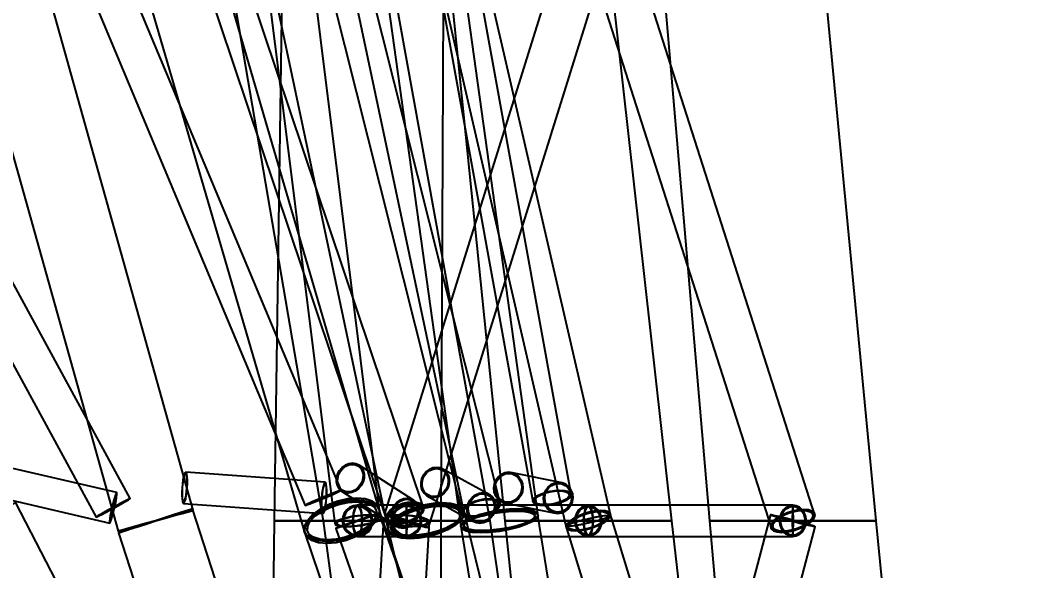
# Model space of a CAD drawing. Header units: millimetres. Extents: x -123812 to 252100, y -3000 to 639000.
# Drawn here: x 22766 to 35886, y 11848 to 19022 of the extents above; entities that cross this region are included whole.
import ezdxf

# ---------------------------------------------------------------- set-up
doc = ezdxf.new("R2010")
doc.units = ezdxf.units.MM
doc.layers.add('D-STR-DIM', color=7, linetype='Continuous', lineweight=13)
doc.layers.add('D-STR-STRC', color=7, linetype='Continuous', lineweight=25)
doc.styles.add('OpenSansCondensed-Light', font='OpenSansCondensed-Light.ttf')
doc.styles.add('TOWER_UNICODE', font='Arial Unicode.ttf')
doc.dimstyles.new('EZDXF', dxfattribs={"dimtxt": 0.25, "dimasz": 0.175, "dimexe": 0.375, "dimexo": 0.125, "dimgap": 0.1, "dimtad": 1, "dimlfac": 100, "dimzin": 12, "dimdsep": 46, "dimtxsty": 'OpenSansCondensed-Light', "dimblk": 'ARCHTICK', "dimcen": 2.5, "dimazin": 3, "dimtfac": 0.5, "dimtmove": 2, "dimatfit": 3})

# ---------------------------------------------------------------- blocks, each defined once
blk = doc.blocks.new('_ARCHTICK')
at = {"color": 0, "linetype": 'BYBLOCK', "const_width": 0.15}
blk.add_lwpolyline([(-0.5, -0.5), (0.5, 0.5)], dxfattribs=at)

msp = doc.modelspace()

# ---------------------------------------------------------------- linework, layer by layer
at = {"layer": 'D-STR-STRC'}
for points in [[(16791.1, 25349.6), (23755.7, 12547.5), (23766.1, 12551.6), (23791, 12563.8), (23828.7, 12583.1), (23876.6, 12608.2), (23931.5, 12637.5), (23989.5, 12669), (24046.8, 12700.4), (24099.5, 12729.7), (24143.9, 12754.9), (24177, 12774.2), (24196.7, 12786.3), (24201.4, 12790.4), (17236.8, 25592.5)], [(23193.6, 25450.7), (27537.7, 12527.3), (27552.9, 12496.9), (27583.6, 12473.6), (27627.7, 12458.9), (27682.2, 12453.9), (27743.4, 12458.9), (27807.2, 12473.6), (27869.1, 12496.9), (27925, 12527.3), (27971, 12562.8), (28004.1, 12600.8), (28021.9, 12638.8), (28023.3, 12674.2), (23679.2, 25597.6)], [(21198.5, 25311.8), (26482.5, 12701.6), (26495.5, 12704.9), (26523.5, 12714.8), (26564.7, 12730.4), (26616.1, 12750.8), (26674.4, 12774.5), (26735.5, 12800), (26795.3, 12825.5), (26849.6, 12849.2), (26894.9, 12869.6), (26927.9, 12885.2), (26946.5, 12895.1), (26949.5, 12898.4), (21665.5, 25508.7)], [(25305.2, 25410.3), (28526.8, 12608.2), (28541.2, 12583.1), (28571.5, 12563.8), (28615.5, 12551.6), (28670.3, 12547.5), (28732.1, 12551.6), (28796.8, 12563.8), (28859.8, 12583.1), (28916.9, 12608.2), (28964.3, 12637.5), (28998.7, 12669), (29017.7, 12700.4), (29020, 12729.7), (25798.5, 25531.8)], [(27158.1, 25361), (29447.8, 12750.8), (29463.2, 12730.4), (29494.6, 12714.8), (29539.7, 12704.9), (29595.6, 12701.6), (29658.3, 12704.9), (29723.6, 12714.8), (29787.2, 12730.4), (29844.5, 12750.8), (29891.8, 12774.5), (29925.8, 12800), (29944.2, 12825.5), (29945.7, 12849.2), (27656.1, 25459.5)], [(20543.2, 24863.1), (24041.4, 12363.1), (24058.1, 12367.7), (24107, 12381.3), (24184.7, 12403), (24286, 12431.3), (24404, 12464.3), (24530.6, 12499.7), (24657.3, 12535.1), (24775.2, 12568.2), (24876.6, 12596.6), (24954.3, 12618.4), (25003.2, 12632.2), (25019.8, 12636.9), (21521.6, 25136.9)], [(22814.1, 24866.6), (26469.1, 12366.6), (26497.7, 12311.4), (26557.8, 12269), (26645.2, 12242.4), (26754, 12233.3), (26876.7, 12242.4), (27005.1, 12269), (27130.3, 12311.4), (27243.8, 12366.6), (27337.9, 12431), (27406.2, 12500), (27444, 12569), (27448.8, 12633.4), (23793.8, 25133.4)], [(24911.8, 24896.3), (27558.7, 12396.3), (27584.3, 12353.4), (27642.1, 12320.4), (27728.1, 12299.7), (27836.4, 12292.6), (27959.7, 12299.7), (28089.5, 12320.4), (28217.1, 12353.4), (28333.7, 12396.3), (28431.3, 12446.3), (28503.4, 12500), (28545, 12553.7), (28553.2, 12603.7), (25906.4, 25103.7)], [(26765.9, 24933.7), (28508.8, 12433.7), (28525.9, 12405), (28576.2, 12382.7), (28656.2, 12368.4), (28760.5, 12363.1), (28881.9, 12367.1), (29012.2, 12380.2), (29142.5, 12401.4), (29263.9, 12429.4), (29368.1, 12462.2), (29448.1, 12497.5), (29498.4, 12533), (29515.6, 12566.3), (27772.8, 25066.3)], [(26992.3, 24933), (29878.5, 12433), (29888.4, 12428.7), (29917.6, 12429.2), (29964.1, 12434.5), (30024.6, 12444.3), (30095.2, 12458), (30170.8, 12474.4), (30246.5, 12492.6), (30317, 12511.4), (30377.6, 12529.3), (30424, 12545.3), (30453.2, 12558.1), (30463.2, 12567), (27577, 25067)], [(31415, 25089.2), (27515.3, 12589.2), (27525.1, 12583.2), (27553.7, 12571.5), (27599.2, 12554.9), (27658.5, 12534.6), (27727.6, 12511.9), (27801.7, 12488.4), (27875.8, 12465.7), (27944.9, 12445.3), (28004.2, 12428.7), (28049.7, 12416.9), (28078.4, 12410.8), (28088.1, 12410.8), (31987.8, 24910.8)], [(28547, 24924.8), (32547.2, 12424.8), (32557.3, 12393.6), (32586.4, 12369.7), (32632.4, 12354.7), (32692.2, 12349.5), (32761.9, 12354.7), (32836.5, 12369.7), (32911.1, 12393.6), (32980.5, 12424.8), (33040.1, 12461.1), (33085.7, 12500), (33114.2, 12538.9), (33123.8, 12575.2), (29123.6, 25075.2)], [(25304.9, 24964.6), (26865.3, 12464.6), (26875.4, 12448.7), (26905.1, 12436.2), (26952.5, 12428.1), (27014.2, 12424.9), (27086, 12426.8), (27163.1, 12433.7), (27240.1, 12445.1), (27312, 12460.3), (27373.6, 12478.1), (27421, 12497.5), (27450.7, 12517), (27460.9, 12535.4), (25900.5, 25035.4)], [(22521.7, 12800.9), (23932.9, 12471.1), (23938.9, 12477.9), (23947.7, 12497.6), (23958.5, 12529.1), (23970.8, 12570.1), (23983.6, 12617.8), (23996, 12669), (24007.3, 12720.3), (24016.7, 12768), (24023.5, 12809), (24027.2, 12840.4), (24027.6, 12860.2), (24024.7, 12866.9), (22613.6, 13196.7)], [(28787, 983.5), (22709.4, 12733.5), (22690, 12725.5), (22641.3, 12702.2), (22566.4, 12665.1), (22470.6, 12616.7), (22360.3, 12560.4), (22243, 12500), (22126.8, 12439.6), (22019.6, 12383.3), (21928.7, 12334.9), (21860.2, 12297.8), (21818.8, 12274.5), (21807.5, 12266.5), (27885.1, 516.5)], [(31419.8, 897.6), (27444.3, 12647.6), (27413.8, 12708.7), (27352.3, 12755.6), (27264, 12785.1), (27154.9, 12795.1), (27032.4, 12785.1), (26905, 12755.6), (26781.2, 12708.7), (26669.5, 12647.6), (26577.6, 12576.4), (26511.6, 12500), (26476.1, 12423.6), (26473.5, 12352.4), (30449, 602.4)], [(31429.2, 866.7), (28550.3, 12616.7), (28523.4, 12665.1), (28464.7, 12702.2), (28378.1, 12725.5), (28269.6, 12733.5), (28146.5, 12725.5), (28017.2, 12702.2), (27890.6, 12665.1), (27775.3, 12616.7), (27679, 12560.4), (27608.5, 12500), (27568.5, 12439.6), (27561.6, 12383.3), (30440.6, 633.3)], [(28818.9, 906.5), (25013.9, 12656.5), (24997.5, 12651.3), (24949.2, 12635.7), (24872.4, 12610.9), (24772.3, 12578.5), (24655.7, 12540.8), (24530.6, 12500.3), (24405.6, 12459.8), (24289, 12422), (24188.9, 12389.6), (24112.1, 12364.6), (24063.8, 12348.9), (24047.3, 12343.5), (27852.3, 593.5)], [(31818.7, 99.2), (27445.8, 12599.2), (27432.4, 12595.8), (27400.6, 12585.9), (27352.6, 12570.1), (27291.7, 12549.6), (27222, 12525.7), (27148.3, 12500), (27075.6, 12474.3), (27008.9, 12450.4), (26952.7, 12429.9), (26910.8, 12414.1), (26886.1, 12404.2), (26880.3, 12400.8), (31253.1, -99.2)], [(31409.8, 825.1), (29514.2, 12575.1), (29497.1, 12608.1), (29446.9, 12633.7), (29367.1, 12650.2), (29263.2, 12656.5), (29142.1, 12652.1), (29012.2, 12637.3), (28882.3, 12613.2), (28761.2, 12581.4), (28657.2, 12544), (28577.4, 12503.7), (28527.3, 12463), (28510.2, 12424.9), (30405.8, 674.9)], [(34283.9, 94.9), (30454.7, 12594.9), (30431.7, 12616.3), (30390.9, 12629.7), (30335.1, 12634.3), (30268.1, 12629.7), (30194.4, 12616.3), (30119.2, 12594.9), (30047.5, 12567.1), (29984.2, 12534.7), (29933.6, 12500), (29899.2, 12465.3), (29883.3, 12432.9), (29887, 12405.1), (33716.1, -94.9)], [(27371.3, -16.4), (28101.2, 12483.6), (28091, 12503.1), (28061.1, 12522.5), (28013.5, 12540.3), (27951.5, 12555.4), (27879.2, 12566.7), (27801.7, 12573.5), (27724.2, 12575.2), (27651.9, 12571.8), (27589.9, 12563.6), (27542.3, 12551), (27512.4, 12534.9), (27502.2, 12516.4), (26772.3, 16.4)], [(29826, -76.5), (33125.6, 12423.5), (33115.7, 12428.6), (33086.7, 12438.6), (33040.6, 12452.8), (32980.6, 12470.2), (32910.6, 12489.6), (32835.5, 12509.7), (32760.4, 12529.2), (32690.5, 12546.6), (32630.4, 12560.9), (32584.3, 12571.1), (32555.3, 12576.4), (32545.4, 12576.5), (29245.8, 76.5)]]:
    msp.add_lwpolyline(points, dxfattribs=at)
for points in [[(24577.7, 25000), (26714.2, 12500), (28889.2, 12500), (26627.7, 25000)], [(26075.6, 12500), (28250.6, 12500), (28309.7, 25000), (26259.7, 25000)], [(27810.3, 25000), (29083.3, 12500), (31258.3, 12500), (29860.3, 25000)], [(30676.4, 25000), (31748, 12500), (33923, 12500), (32726.4, 25000)], [(24873.8, 12828.2), (24876.2, 12786.3), (24880.8, 12754), (24887.4, 12733.8), (24895.5, 12726.9), (26712.8, 12597.3), (26721.9, 12604.2), (26731.3, 12624.5), (26740.4, 12656.7), (26748.6, 12698.7), (26755.3, 12747.5), (26760, 12800), (26762.6, 12852.5), (26762.6, 12901.3), (26760.3, 12943.3), (26755.6, 12975.5), (26749.1, 12995.8), (26740.9, 13002.7), (24923.6, 13132.3), (24914.6, 13125.4), (24905.2, 13105.1), (24896.1, 13072.9), (24887.9, 13030.9), (24881.2, 12982.1), (24876.4, 12929.6), (24873.9, 12877.1)], [(24876.4, 12929.6), (24873.9, 12877.1), (24873.8, 12828.2), (24876.2, 12786.3), (24880.8, 12754), (24887.4, 12733.8), (24895.5, 12726.9), (24904.6, 12733.8), (24914, 12754), (24923.1, 12786.3), (24931.3, 12828.2), (24938, 12877.1), (24942.7, 12929.6), (24945.2, 12982.1), (24945.3, 13030.9), (24943, 13072.9), (24938.3, 13105.1), (24931.7, 13125.4), (24923.6, 13132.3), (24914.6, 13125.4), (24905.2, 13105.1), (24896.1, 13072.9), (24887.9, 13030.9), (24881.2, 12982.1)], [(26889, 13005.9), (26900, 12959), (26922.6, 12918.8), (26955.2, 12887.9), (27666.7, 12432.4), (27707, 12413), (27752.3, 12406.4), (27799.5, 12413), (27845.5, 12432.4), (27887, 12463.3), (27921.2, 12503.6), (27945.8, 12550.5), (27959.2, 12600.8), (27960.4, 12651.1), (27949.3, 12698), (27926.7, 12738.2), (27894.2, 12769.1), (27182.7, 13224.6), (27142.3, 13244), (27097, 13250.6), (27049.8, 13244), (27003.9, 13224.6), (26962.4, 13193.7), (26928.1, 13153.4), (26903.5, 13106.5), (26890.1, 13056.2)], [(27247.7, 13056.2), (27234.3, 13005.9), (27209.7, 12959), (27175.5, 12918.8), (27134, 12887.9), (27088.1, 12868.4), (27040.8, 12861.8), (26995.5, 12868.4), (26955.2, 12887.9), (26922.6, 12918.8), (26900, 12959), (26889, 13005.9), (26890.1, 13056.2), (26903.5, 13106.5), (26928.1, 13153.4), (26962.4, 13193.7), (27003.9, 13224.6), (27049.8, 13244), (27097, 13250.6), (27142.3, 13244), (27182.7, 13224.6), (27215.2, 13193.7), (27237.8, 13153.4), (27248.9, 13106.5)], [(27233.6, 13056.2), (27221.3, 13009.9), (27198.6, 12966.7), (27167.1, 12929.6), (27128.9, 12901.1), (27086.5, 12883.2), (27043, 12877.1), (27001.3, 12883.2), (26964.1, 12901.1), (26934.1, 12929.6), (26913.3, 12966.7), (26903.1, 13009.9), (26904.2, 13056.2), (26916.5, 13102.6), (26939.2, 13145.8), (26970.8, 13182.9), (27009, 13211.3), (27051.3, 13229.2), (27094.8, 13235.3), (27136.6, 13229.2), (27173.7, 13211.3), (27203.7, 13182.9), (27224.5, 13145.8), (27234.7, 13102.6)], [(27990.5, 12998.8), (27991.7, 12947.6), (28005.3, 12899.8), (28030.5, 12858.8), (28065.5, 12827.4), (28667.2, 12497.6), (28709.6, 12477.9), (28756.6, 12471.1), (28804.9, 12477.9), (28851.2, 12497.6), (28892.4, 12529.1), (28925.7, 12570.1), (28948.8, 12617.8), (28960.1, 12669), (28958.9, 12720.3), (28945.3, 12768), (28920.1, 12809), (28885.1, 12840.4), (28283.4, 13170.2), (28241, 13190), (28194, 13196.7), (28145.7, 13190), (28099.4, 13170.2), (28058.2, 13138.7), (28024.9, 13097.7), (28001.8, 13050)], [(28358.4, 12998.8), (28347, 12947.6), (28324, 12899.8), (28290.7, 12858.8), (28249.5, 12827.4), (28203.1, 12807.6), (28154.9, 12800.9), (28107.9, 12807.6), (28065.5, 12827.4), (28030.5, 12858.8), (28005.3, 12899.8), (27991.7, 12947.6), (27990.5, 12998.8), (28001.8, 13050), (28024.9, 13097.7), (28058.2, 13138.7), (28099.4, 13170.2), (28145.7, 13190), (28194, 13196.7), (28241, 13190), (28283.4, 13170.2), (28318.4, 13138.7), (28343.5, 13097.7), (28357.2, 13050)], [(28343.9, 12998.8), (28333.5, 12951.6), (28312.2, 12907.6), (28281.5, 12869.9), (28243.5, 12840.9), (28200.9, 12822.7), (28156.4, 12816.5), (28113.2, 12822.7), (28074.1, 12840.9), (28041.9, 12869.9), (28018.7, 12907.6), (28006.1, 12951.6), (28005, 12998.8), (28015.4, 13046), (28036.7, 13090), (28067.4, 13127.7), (28105.3, 13156.7), (28148, 13174.9), (28192.5, 13181.1), (28235.7, 13174.9), (28274.8, 13156.7), (28307, 13127.7), (28330.2, 13090), (28342.8, 13046)], [(28938.7, 12929.6), (28943.9, 12877.1), (28961.7, 12828.2), (28990.9, 12786.3), (29029.4, 12754), (29074.8, 12733.8), (29723.1, 12604.2), (29772.1, 12597.3), (29821.5, 12604.2), (29867.9, 12624.5), (29908.1, 12656.7), (29939.4, 12698.7), (29959.6, 12747.5), (29967.3, 12800), (29962.2, 12852.5), (29944.4, 12901.3), (29915.2, 12943.3), (29876.6, 12975.5), (29831.2, 12995.8), (29183, 13125.4), (29133.9, 13132.3), (29084.5, 13125.4), (29038.1, 13105.1), (28998, 13072.9), (28966.7, 13030.9), (28946.5, 12982.1)], [(29319.1, 12929.6), (29311.3, 12877.1), (29291.1, 12828.2), (29259.8, 12786.3), (29219.6, 12754), (29173.3, 12733.8), (29123.9, 12726.9), (29074.8, 12733.8), (29029.4, 12754), (28990.9, 12786.3), (28961.7, 12828.2), (28943.9, 12877.1), (28938.7, 12929.6), (28946.5, 12982.1), (28966.7, 13030.9), (28998, 13072.9), (29038.1, 13105.1), (29084.5, 13125.4), (29133.9, 13132.3), (29183, 13125.4), (29228.3, 13105.1), (29266.9, 13072.9), (29296.1, 13030.9), (29313.9, 12982.1)], [(24879, 12929.6), (24876.7, 12881.3), (24876.6, 12836.2), (24878.8, 12797.5), (24883.1, 12767.9), (24889.1, 12749.2), (24896.6, 12742.9), (24905, 12749.2), (24913.6, 12767.9), (24922, 12797.5), (24929.6, 12836.2), (24935.7, 12881.3), (24940.1, 12929.6), (24942.4, 12977.9), (24942.5, 13023), (24940.3, 13061.6), (24936.1, 13091.3), (24930, 13110), (24922.5, 13116.3), (24914.2, 13110), (24905.5, 13091.3), (24897.1, 13061.6), (24889.6, 13023), (24883.4, 12977.9)], [(26693.7, 12800), (26691.2, 12747.5), (26691.1, 12698.7), (26693.5, 12656.7), (26698.1, 12624.5), (26704.7, 12604.2), (26712.8, 12597.3), (26721.9, 12604.2), (26731.3, 12624.5), (26740.4, 12656.7), (26748.6, 12698.7), (26755.3, 12747.5), (26760, 12800), (26762.6, 12852.5), (26762.6, 12901.3), (26760.3, 12943.3), (26755.6, 12975.5), (26749.1, 12995.8), (26740.9, 13002.7), (26731.9, 12995.8), (26722.5, 12975.5), (26713.4, 12943.3), (26705.2, 12901.3), (26698.5, 12852.5)], [(29304.1, 12929.6), (29297, 12881.3), (29278.3, 12836.2), (29249.5, 12797.5), (29212.5, 12767.9), (29169.8, 12749.2), (29124.3, 12742.9), (29079.1, 12749.2), (29037.3, 12767.9), (29001.7, 12797.5), (28974.8, 12836.2), (28958.4, 12881.3), (28953.7, 12929.6), (28960.8, 12977.9), (28979.5, 13023), (29008.3, 13061.6), (29045.3, 13091.3), (29088, 13110), (29133.5, 13116.3), (29178.7, 13110), (29220.5, 13091.3), (29256.1, 13061.6), (29283, 13023), (29299.3, 12977.9)], [(29967.3, 12800), (29959.6, 12747.5), (29939.4, 12698.7), (29908.1, 12656.7), (29867.9, 12624.5), (29821.5, 12604.2), (29772.1, 12597.3), (29723.1, 12604.2), (29677.7, 12624.5), (29639.1, 12656.7), (29609.9, 12698.7), (29592.1, 12747.5), (29586.9, 12800), (29594.7, 12852.5), (29614.9, 12901.3), (29646.2, 12943.3), (29686.4, 12975.5), (29732.8, 12995.8), (29782.2, 13002.7), (29831.2, 12995.8), (29876.6, 12975.5), (29915.2, 12943.3), (29944.4, 12901.3), (29962.2, 12852.5)], [(23961.6, 12669), (23950.3, 12617.8), (23941, 12570.1), (23934.2, 12529.1), (23930.5, 12497.6), (23930, 12477.9), (23932.9, 12471.1), (23938.9, 12477.9), (23947.7, 12497.6), (23958.5, 12529.1), (23970.8, 12570.1), (23983.6, 12617.8), (23996, 12669), (24007.3, 12720.3), (24016.7, 12768), (24023.5, 12809), (24027.2, 12840.4), (24027.6, 12860.2), (24024.7, 12866.9), (24018.7, 12860.2), (24010, 12840.4), (23999.1, 12809), (23986.9, 12768), (23974.1, 12720.3)], [(26696.5, 12800), (26636.7, 12774.5), (26582.4, 12750.8), (26537.1, 12730.4), (26504, 12714.8), (26485.4, 12704.9), (26482.5, 12701.6), (26495.5, 12704.9), (26523.5, 12714.8), (26564.7, 12730.4), (26616.1, 12750.8), (26674.4, 12774.5), (26735.5, 12800), (26795.3, 12825.5), (26849.6, 12849.2), (26894.9, 12869.6), (26927.9, 12885.2), (26946.5, 12895.1), (26949.5, 12898.4), (26936.5, 12895.1), (26908.4, 12885.2), (26867.3, 12869.6), (26815.8, 12849.2), (26757.6, 12825.5)], [(26698.4, 12800), (26644.5, 12777), (26595.5, 12755.6), (26554.7, 12737.3), (26524.9, 12723.2), (26508.1, 12714.3), (26505.5, 12711.3), (26517.2, 12714.3), (26542.5, 12723.2), (26579.6, 12737.3), (26626, 12755.6), (26678.5, 12777), (26733.6, 12800), (26787.4, 12823), (26836.5, 12844.4), (26877.3, 12862.7), (26907.1, 12876.8), (26923.9, 12885.7), (26926.5, 12888.7), (26914.8, 12885.7), (26889.5, 12876.8), (26852.4, 12862.7), (26806, 12844.4), (26753.5, 12823)], [(26696.3, 12800), (26694, 12751.7), (26693.9, 12706.6), (26696.1, 12668), (26700.4, 12638.3), (26706.4, 12619.6), (26713.9, 12613.3), (26722.3, 12619.6), (26730.9, 12638.3), (26739.3, 12668), (26746.9, 12706.6), (26753, 12751.7), (26757.4, 12800), (26759.7, 12848.3), (26759.8, 12893.4), (26757.6, 12932), (26753.4, 12961.7), (26747.3, 12980.4), (26739.8, 12986.7), (26731.5, 12980.4), (26722.8, 12961.7), (26714.4, 12932), (26706.9, 12893.4), (26700.7, 12848.3)], [(28960.1, 12669), (28948.8, 12617.8), (28925.7, 12570.1), (28892.4, 12529.1), (28851.2, 12497.6), (28804.9, 12477.9), (28756.6, 12471.1), (28709.6, 12477.9), (28667.2, 12497.6), (28632.3, 12529.1), (28607.1, 12570.1), (28593.4, 12617.8), (28592.2, 12669), (28603.6, 12720.3), (28626.7, 12768), (28659.9, 12809), (28701.1, 12840.4), (28747.5, 12860.2), (28795.7, 12866.9), (28842.7, 12860.2), (28885.1, 12840.4), (28920.1, 12809), (28945.3, 12768), (28958.9, 12720.3)], [(29925.8, 12800), (29891.8, 12774.5), (29844.5, 12750.8), (29787.2, 12730.4), (29723.6, 12714.8), (29658.3, 12704.9), (29595.6, 12701.6), (29539.7, 12704.9), (29494.6, 12714.8), (29463.2, 12730.4), (29447.8, 12750.8), (29449.3, 12774.5), (29467.6, 12800), (29501.6, 12825.5), (29548.9, 12849.2), (29606.3, 12869.6), (29669.8, 12885.2), (29735.2, 12895.1), (29797.9, 12898.4), (29853.7, 12895.1), (29898.9, 12885.2), (29930.2, 12869.6), (29945.7, 12849.2), (29944.2, 12825.5)], [(29903.2, 12800), (29872.6, 12777), (29830, 12755.6), (29778.3, 12737.3), (29721, 12723.2), (29662.1, 12714.3), (29605.5, 12711.3), (29555.2, 12714.3), (29514.5, 12723.2), (29486.2, 12737.3), (29472.3, 12755.6), (29473.6, 12777), (29490.2, 12800), (29520.8, 12823), (29563.5, 12844.4), (29615.2, 12862.7), (29672.4, 12876.8), (29731.4, 12885.7), (29787.9, 12888.7), (29838.3, 12885.7), (29879, 12876.8), (29907.3, 12862.7), (29921.2, 12844.4), (29919.8, 12823)], [(29952.4, 12800), (29945.2, 12751.7), (29926.6, 12706.6), (29897.8, 12668), (29860.8, 12638.3), (29818, 12619.6), (29772.5, 12613.3), (29727.3, 12619.6), (29685.5, 12638.3), (29650, 12668), (29623.1, 12706.6), (29606.7, 12751.7), (29601.9, 12800), (29609.1, 12848.3), (29627.7, 12893.4), (29656.5, 12932), (29693.5, 12961.7), (29736.3, 12980.4), (29781.8, 12986.7), (29827, 12980.4), (29868.8, 12961.7), (29904.3, 12932), (29931.2, 12893.4), (29947.6, 12848.3)], [(23967.6, 12669), (23910.3, 12637.5), (23857.6, 12608.2), (23813.2, 12583.1), (23780.1, 12563.8), (23760.4, 12551.6), (23755.7, 12547.5), (23766.1, 12551.6), (23791, 12563.8), (23828.7, 12583.1), (23876.6, 12608.2), (23931.5, 12637.5), (23989.5, 12669), (24046.8, 12700.4), (24099.5, 12729.7), (24143.9, 12754.9), (24177, 12774.2), (24196.7, 12786.3), (24201.4, 12790.4), (24191, 12786.3), (24166.1, 12774.2), (24128.4, 12754.9), (24080.5, 12729.7), (24025.6, 12700.4)], [(23968.7, 12669), (23917, 12640.6), (23869.5, 12614.2), (23829.5, 12591.5), (23799.6, 12574.1), (23781.9, 12563.2), (23777.6, 12559.5), (23787, 12563.2), (23809.5, 12574.1), (23843.5, 12591.5), (23886.7, 12614.2), (23936.1, 12640.6), (23988.4, 12669), (24040.1, 12697.3), (24087.6, 12723.7), (24127.6, 12746.4), (24157.5, 12763.8), (24175.2, 12774.8), (24179.5, 12778.5), (24170.1, 12774.8), (24147.6, 12763.8), (24113.6, 12746.4), (24070.5, 12723.7), (24021, 12697.3)], [(23963, 12669), (23952.6, 12621.9), (23943.9, 12577.9), (23937.7, 12540.1), (23934.3, 12511.1), (23933.9, 12492.9), (23936.5, 12486.7), (23942.1, 12492.9), (23950.1, 12511.1), (23960.1, 12540.1), (23971.4, 12577.9), (23983.2, 12621.9), (23994.7, 12669), (24005.1, 12716.2), (24013.7, 12760.2), (24019.9, 12798), (24023.4, 12826.9), (24023.8, 12845.2), (24021.1, 12851.4), (24015.6, 12845.2), (24007.5, 12826.9), (23997.5, 12798), (23986.2, 12760.2), (23974.5, 12716.2)], [(27406.2, 12500), (27337.9, 12431), (27243.8, 12366.6), (27130.3, 12311.4), (27005.1, 12269), (26876.7, 12242.4), (26754, 12233.3), (26645.2, 12242.4), (26557.8, 12269), (26497.7, 12311.4), (26469.1, 12366.6), (26473.8, 12431), (26511.6, 12500), (26579.9, 12569), (26674, 12633.4), (26787.5, 12688.6), (26912.7, 12731), (27041.1, 12757.6), (27163.8, 12766.7), (27272.6, 12757.6), (27360, 12731), (27420.1, 12688.6), (27448.8, 12633.4), (27444, 12569)], [(27406.2, 12500), (27340.3, 12423.6), (27248.3, 12352.4), (27136.6, 12291.3), (27012.8, 12244.4), (26885.4, 12214.9), (26762.9, 12204.9), (26653.8, 12214.9), (26565.5, 12244.4), (26504, 12291.3), (26473.5, 12352.4), (26476.1, 12423.6), (26511.6, 12500), (26577.6, 12576.4), (26669.5, 12647.6), (26781.2, 12708.7), (26905, 12755.6), (27032.4, 12785.1), (27154.9, 12795.1), (27264, 12785.1), (27352.3, 12755.6), (27413.8, 12708.7), (27444.3, 12647.6), (27441.7, 12576.4)], [(27371, 12500), (27308.1, 12436.4), (27221.4, 12377.1), (27116.8, 12326.3), (27001.5, 12287.2), (26883.2, 12262.7), (26770.1, 12254.3), (26669.9, 12262.7), (26589.4, 12287.2), (26534, 12326.3), (26507.6, 12377.1), (26512, 12436.4), (26546.8, 12500), (26609.7, 12563.6), (26696.4, 12622.9), (26801, 12673.7), (26916.4, 12712.8), (27034.6, 12737.3), (27147.7, 12745.7), (27247.9, 12737.3), (27328.4, 12712.8), (27383.8, 12673.7), (27410.2, 12622.9), (27405.8, 12563.6)], [(27371, 12500), (27310.2, 12429.6), (27225.5, 12364), (27122.6, 12307.7), (27008.6, 12264.5), (26891.2, 12237.4), (26778.4, 12228.1), (26677.9, 12237.4), (26596.5, 12264.5), (26539.9, 12307.7), (26511.8, 12364), (26514.1, 12429.6), (26546.8, 12500), (26607.6, 12570.4), (26692.3, 12636), (26795.2, 12692.3), (26909.2, 12735.5), (27026.6, 12762.6), (27139.4, 12771.9), (27240, 12762.6), (27321.3, 12735.5), (27378, 12692.3), (27406.1, 12636), (27403.7, 12570.4)], [(28004.1, 12600.8), (27971, 12562.8), (27925, 12527.3), (27869.1, 12496.9), (27807.2, 12473.6), (27743.4, 12458.9), (27682.2, 12453.9), (27627.7, 12458.9), (27583.6, 12473.6), (27552.9, 12496.9), (27537.7, 12527.3), (27539, 12562.8), (27556.9, 12600.8), (27589.9, 12638.8), (27635.9, 12674.2), (27691.8, 12704.6), (27753.8, 12728), (27817.5, 12742.7), (27878.7, 12747.7), (27933.3, 12742.7), (27977.4, 12728), (28008.1, 12704.6), (28023.3, 12674.2), (28021.9, 12638.8)], [(28503.4, 12500), (28432.9, 12439.6), (28336.7, 12383.3), (28221.3, 12334.9), (28094.7, 12297.8), (27965.4, 12274.5), (27842.3, 12266.5), (27733.8, 12274.5), (27647.2, 12297.8), (27588.5, 12334.9), (27561.6, 12383.3), (27568.5, 12439.6), (27608.5, 12500), (27679, 12560.4), (27775.3, 12616.7), (27890.6, 12665.1), (28017.2, 12702.2), (28146.5, 12725.5), (28269.6, 12733.5), (28378.1, 12725.5), (28464.7, 12702.2), (28523.4, 12665.1), (28550.3, 12616.7), (28543.5, 12560.4)], [(27982.1, 12600.8), (27952.3, 12566.5), (27910.8, 12534.6), (27860.4, 12507.1), (27804.6, 12486.1), (27747.1, 12472.9), (27691.9, 12468.3), (27642.7, 12472.9), (27602.9, 12486.1), (27575.3, 12507.1), (27561.6, 12534.6), (27562.8, 12566.5), (27578.9, 12600.8), (27608.7, 12635), (27650.2, 12667), (27700.6, 12694.4), (27756.4, 12715.5), (27813.9, 12728.7), (27869.1, 12733.2), (27918.2, 12728.7), (27958, 12715.5), (27985.7, 12694.4), (27999.4, 12667), (27998.1, 12635)], [(27959.2, 12600.8), (27945.8, 12550.5), (27921.2, 12503.6), (27887, 12463.3), (27845.5, 12432.4), (27799.5, 12413), (27752.3, 12406.4), (27707, 12413), (27666.7, 12432.4), (27634.1, 12463.3), (27611.5, 12503.6), (27600.5, 12550.5), (27601.6, 12600.8), (27615, 12651.1), (27639.6, 12698), (27673.9, 12738.2), (27715.4, 12769.1), (27761.3, 12788.6), (27808.5, 12795.2), (27853.8, 12788.6), (27894.2, 12769.1), (27926.7, 12738.2), (27949.3, 12698), (27960.4, 12651.1)], [(27945.1, 12600.8), (27932.8, 12554.4), (27910.1, 12511.2), (27878.6, 12474.1), (27840.4, 12445.7), (27798, 12427.8), (27754.5, 12421.7), (27712.8, 12427.8), (27675.6, 12445.7), (27645.6, 12474.1), (27624.8, 12511.2), (27614.6, 12554.4), (27615.7, 12600.8), (27628, 12647.1), (27650.7, 12690.3), (27682.3, 12727.4), (27720.5, 12755.9), (27762.8, 12773.8), (27806.3, 12779.9), (27848.1, 12773.8), (27885.2, 12755.9), (27915.2, 12727.4), (27936, 12690.3), (27946.2, 12647.1)], [(28998.7, 12669), (28964.3, 12637.5), (28916.9, 12608.2), (28859.8, 12583.1), (28796.8, 12563.8), (28732.1, 12551.6), (28670.3, 12547.5), (28615.5, 12551.6), (28571.5, 12563.8), (28541.2, 12583.1), (28526.8, 12608.2), (28529.1, 12637.5), (28548.2, 12669), (28582.5, 12700.4), (28629.9, 12729.7), (28687, 12754.9), (28750.1, 12774.2), (28814.7, 12786.3), (28876.5, 12790.4), (28931.3, 12786.3), (28975.3, 12774.2), (29005.6, 12754.9), (29020, 12729.7), (29017.7, 12700.4)], [(28976.5, 12669), (28945.5, 12640.6), (28902.8, 12614.2), (28851.3, 12591.5), (28794.5, 12574.1), (28736.2, 12563.2), (28680.5, 12559.5), (28631.1, 12563.2), (28591.4, 12574.1), (28564.1, 12591.5), (28551.1, 12614.2), (28553.2, 12640.6), (28570.3, 12669), (28601.3, 12697.3), (28644, 12723.7), (28695.5, 12746.4), (28752.4, 12763.8), (28810.6, 12774.8), (28866.3, 12778.5), (28915.7, 12774.8), (28955.4, 12763.8), (28982.7, 12746.4), (28995.7, 12723.7), (28993.6, 12697.3)], [(28945.6, 12669), (28935.2, 12621.9), (28913.9, 12577.9), (28883.2, 12540.1), (28845.3, 12511.1), (28802.6, 12492.9), (28758.1, 12486.7), (28714.9, 12492.9), (28675.8, 12511.1), (28643.6, 12540.1), (28620.4, 12577.9), (28607.8, 12621.9), (28606.7, 12669), (28617.1, 12716.2), (28638.4, 12760.2), (28669.1, 12798), (28707.1, 12826.9), (28749.7, 12845.2), (28794.2, 12851.4), (28837.4, 12845.2), (28876.5, 12826.9), (28908.7, 12798), (28931.9, 12760.2), (28944.5, 12716.2)], [(24530.6, 12500.3), (24404, 12464.9), (24286, 12431.8), (24184.7, 12403.4), (24107, 12381.6), (24058.1, 12367.8), (24041.4, 12363.1), (24058.1, 12367.7), (24107, 12381.3), (24184.7, 12403), (24286, 12431.3), (24404, 12464.3), (24530.6, 12499.7), (24657.3, 12535.1), (24775.2, 12568.2), (24876.6, 12596.6), (24954.3, 12618.4), (25003.2, 12632.2), (25019.8, 12636.9), (25003.2, 12632.3), (24954.3, 12618.7), (24876.6, 12597), (24775.2, 12568.7), (24657.3, 12535.7)], [(24530.6, 12500.3), (24405.6, 12459.8), (24289, 12422), (24188.9, 12389.6), (24112.1, 12364.6), (24063.8, 12348.9), (24047.3, 12343.5), (24063.8, 12348.7), (24112.1, 12364.3), (24188.9, 12389.1), (24289, 12421.5), (24405.6, 12459.2), (24530.6, 12499.7), (24655.7, 12540.2), (24772.3, 12578), (24872.4, 12610.4), (24949.2, 12635.4), (24997.5, 12651.1), (25013.9, 12656.5), (24997.5, 12651.3), (24949.2, 12635.7), (24872.4, 12610.9), (24772.3, 12578.5), (24655.7, 12540.8)], [(24530.6, 12500.3), (24414, 12467.6), (24305.3, 12437.2), (24212, 12411), (24140.3, 12390.9), (24095.3, 12378.2), (24080, 12373.9), (24095.3, 12378.1), (24140.3, 12390.6), (24212, 12410.6), (24305.3, 12436.7), (24414, 12467.1), (24530.6, 12499.7), (24647.3, 12532.4), (24756, 12562.8), (24849.3, 12589), (24920.9, 12609.1), (24966, 12621.8), (24981.3, 12626.1), (24966, 12621.9), (24920.9, 12609.4), (24849.3, 12589.4), (24756, 12563.3), (24647.3, 12532.9)], [(24530.6, 12500.3), (24415.4, 12463), (24308, 12428.2), (24215.8, 12398.3), (24145, 12375.3), (24100.6, 12360.8), (24085.4, 12355.8), (24100.6, 12360.7), (24145, 12375), (24215.8, 12397.8), (24308, 12427.6), (24415.4, 12462.4), (24530.6, 12499.7), (24645.9, 12537), (24753.3, 12571.8), (24845.5, 12601.7), (24916.2, 12624.7), (24960.7, 12639.2), (24975.9, 12644.2), (24960.7, 12639.3), (24916.2, 12625), (24845.5, 12602.2), (24753.3, 12572.4), (24645.9, 12537.6)], [(27177.8, 12500), (27104.1, 12474.3), (27034.4, 12450.4), (26973.5, 12429.9), (26925.5, 12414.1), (26893.7, 12404.2), (26880.3, 12400.8), (26886.1, 12404.2), (26910.8, 12414.1), (26952.7, 12429.9), (27008.9, 12450.4), (27075.6, 12474.3), (27148.3, 12500), (27222, 12525.7), (27291.7, 12549.6), (27352.6, 12570.1), (27400.6, 12585.9), (27432.4, 12595.8), (27445.8, 12599.2), (27440, 12595.8), (27415.3, 12585.9), (27373.4, 12570.1), (27317.2, 12549.6), (27250.5, 12525.7)], [(26964, 12500), (26970.8, 12447.4), (26990.7, 12398.4), (27022.3, 12356.3), (27063.5, 12324), (27111.5, 12303.7), (27163.1, 12296.8), (27801.7, 12296.8), (27853.2, 12303.7), (27901.2, 12324), (27942.4, 12356.3), (27974.1, 12398.4), (27994, 12447.4), (28000.7, 12500), (27994, 12552.6), (27974.1, 12601.6), (27942.4, 12643.7), (27901.2, 12676), (27853.2, 12696.3), (27801.7, 12703.2), (27163.1, 12703.2), (27111.5, 12696.3), (27063.5, 12676), (27022.3, 12643.7), (26990.7, 12601.6), (26970.8, 12552.6)], [(26964, 12500), (26970.8, 12447.4), (26990.7, 12398.4), (27022.3, 12356.3), (27063.5, 12324), (27111.5, 12303.7), (27163.1, 12296.8), (27214.6, 12303.7), (27262.6, 12324), (27303.8, 12356.3), (27335.4, 12398.4), (27355.3, 12447.4), (27362.1, 12500), (27355.3, 12552.6), (27335.4, 12601.6), (27303.8, 12643.7), (27262.6, 12676), (27214.6, 12696.3), (27163.1, 12703.2), (27111.5, 12696.3), (27063.5, 12676), (27022.3, 12643.7), (26990.7, 12601.6), (26970.8, 12552.6)], [(26979.7, 12500), (26985.9, 12451.5), (27004.3, 12406.4), (27033.4, 12367.6), (27071.4, 12337.9), (27115.6, 12319.2), (27163.1, 12312.8), (27210.5, 12319.2), (27254.7, 12337.9), (27292.7, 12367.6), (27321.8, 12406.4), (27340.2, 12451.5), (27346.4, 12500), (27340.2, 12548.5), (27321.8, 12593.6), (27292.7, 12632.4), (27254.7, 12662.1), (27210.5, 12680.8), (27163.1, 12687.2), (27115.6, 12680.8), (27071.4, 12662.1), (27033.4, 12632.4), (27004.3, 12593.6), (26985.9, 12548.5)], [(27099, 12500), (27101.2, 12447.4), (27107.6, 12398.4), (27117.8, 12356.3), (27131, 12324), (27146.5, 12303.7), (27163.1, 12296.8), (30170.8, 12296.8), (30187.4, 12303.7), (30202.9, 12324), (30216.1, 12356.3), (30226.3, 12398.4), (30232.7, 12447.4), (30234.9, 12500), (30232.7, 12552.6), (30226.3, 12601.6), (30216.1, 12643.7), (30202.9, 12676), (30187.4, 12696.3), (30170.8, 12703.2), (27163.1, 12703.2), (27146.5, 12696.3), (27131, 12676), (27117.8, 12643.7), (27107.6, 12601.6), (27101.2, 12552.6)], [(27099, 12500), (27101.2, 12447.4), (27107.6, 12398.4), (27117.8, 12356.3), (27131, 12324), (27146.5, 12303.7), (27163.1, 12296.8), (27179.6, 12303.7), (27195.1, 12324), (27208.3, 12356.3), (27218.5, 12398.4), (27224.9, 12447.4), (27227.1, 12500), (27224.9, 12552.6), (27218.5, 12601.6), (27208.3, 12643.7), (27195.1, 12676), (27179.6, 12696.3), (27163.1, 12703.2), (27146.5, 12696.3), (27131, 12676), (27117.8, 12643.7), (27107.6, 12601.6), (27101.2, 12552.6)], [(27104, 12500), (27106.1, 12451.5), (27111.9, 12406.4), (27121.3, 12367.6), (27133.5, 12337.9), (27147.8, 12319.2), (27163.1, 12312.8), (27178.3, 12319.2), (27192.6, 12337.9), (27204.8, 12367.6), (27214.2, 12406.4), (27220.1, 12451.5), (27222.1, 12500), (27220.1, 12548.5), (27214.2, 12593.6), (27204.8, 12632.4), (27192.6, 12662.1), (27178.3, 12680.8), (27163.1, 12687.2), (27147.8, 12680.8), (27133.5, 12662.1), (27121.3, 12632.4), (27111.9, 12593.6), (27106.1, 12548.5)], [(28503.4, 12500), (28431.3, 12446.3), (28333.7, 12396.3), (28217.1, 12353.4), (28089.5, 12320.4), (27959.7, 12299.7), (27836.4, 12292.6), (27728.1, 12299.7), (27642.1, 12320.4), (27584.3, 12353.4), (27558.7, 12396.3), (27566.9, 12446.3), (27608.5, 12500), (27680.6, 12553.7), (27778.2, 12603.7), (27894.8, 12646.6), (28022.4, 12679.6), (28152.2, 12700.3), (28275.5, 12707.4), (28383.9, 12700.3), (28469.8, 12679.6), (28527.6, 12646.6), (28553.2, 12603.7), (28545, 12553.7)], [(28468.2, 12500), (28401.8, 12450.5), (28311.8, 12404.5), (28204.4, 12364.9), (28086.9, 12334.5), (27967.3, 12315.4), (27853.7, 12308.9), (27753.9, 12315.4), (27674.7, 12334.5), (27621.4, 12364.9), (27597.8, 12404.5), (27605.4, 12450.5), (27643.7, 12500), (27710.1, 12549.5), (27800.1, 12595.5), (27907.5, 12635.1), (28025, 12665.5), (28144.7, 12684.6), (28258.2, 12691.1), (28358, 12684.6), (28437.3, 12665.5), (28490.5, 12635.1), (28514.1, 12595.5), (28506.5, 12549.5)], [(28468.2, 12500), (28403.2, 12444.3), (28314.6, 12392.5), (28208.3, 12347.9), (28091.6, 12313.7), (27972.6, 12292.2), (27859.2, 12284.9), (27759.2, 12292.2), (27679.4, 12313.7), (27625.3, 12347.9), (27600.6, 12392.5), (27606.9, 12444.3), (27643.7, 12500), (27708.7, 12555.7), (27797.4, 12607.5), (27903.6, 12652.1), (28020.3, 12686.3), (28139.4, 12707.8), (28252.8, 12715.1), (28352.7, 12707.8), (28432.5, 12686.3), (28486.6, 12652.1), (28511.4, 12607.5), (28505.1, 12555.7)], [(27602.7, 12500), (27609.5, 12447.4), (27629.3, 12398.4), (27661, 12356.3), (27702.2, 12324), (27750.2, 12303.7), (27801.7, 12296.8), (27853.2, 12303.7), (27901.2, 12324), (27942.4, 12356.3), (27974.1, 12398.4), (27994, 12447.4), (28000.7, 12500), (27994, 12552.6), (27974.1, 12601.6), (27942.4, 12643.7), (27901.2, 12676), (27853.2, 12696.3), (27801.7, 12703.2), (27750.2, 12696.3), (27702.2, 12676), (27661, 12643.7), (27629.3, 12601.6), (27609.5, 12552.6)], [(27618.3, 12500), (27624.6, 12451.5), (27642.9, 12406.4), (27672.1, 12367.6), (27710, 12337.9), (27754.3, 12319.2), (27801.7, 12312.8), (27849.2, 12319.2), (27893.4, 12337.9), (27931.4, 12367.6), (27960.5, 12406.4), (27978.8, 12451.5), (27985.1, 12500), (27978.8, 12548.5), (27960.5, 12593.6), (27931.4, 12632.4), (27893.4, 12662.1), (27849.2, 12680.8), (27801.7, 12687.2), (27754.3, 12680.8), (27710, 12662.1), (27672.1, 12632.4), (27642.9, 12593.6), (27624.6, 12548.5)], [(27794.8, 12500), (27795.1, 12447.4), (27795.7, 12398.4), (27796.8, 12356.3), (27798.3, 12324), (27799.9, 12303.7), (27801.7, 12296.8), (32835.5, 12296.8), (32837.3, 12303.7), (32839, 12324), (32840.4, 12356.3), (32841.5, 12398.4), (32842.2, 12447.4), (32842.4, 12500), (32842.2, 12552.6), (32841.5, 12601.6), (32840.4, 12643.7), (32839, 12676), (32837.3, 12696.3), (32835.5, 12703.2), (27801.7, 12703.2), (27799.9, 12696.3), (27798.3, 12676), (27796.8, 12643.7), (27795.7, 12601.6), (27795.1, 12552.6)], [(27794.8, 12500), (27795.1, 12447.4), (27795.7, 12398.4), (27796.8, 12356.3), (27798.3, 12324), (27799.9, 12303.7), (27801.7, 12296.8), (27803.5, 12303.7), (27805.2, 12324), (27806.6, 12356.3), (27807.7, 12398.4), (27808.4, 12447.4), (27808.6, 12500), (27808.4, 12552.6), (27807.7, 12601.6), (27806.6, 12643.7), (27805.2, 12676), (27803.5, 12696.3), (27801.7, 12703.2), (27799.9, 12696.3), (27798.3, 12676), (27796.8, 12643.7), (27795.7, 12601.6), (27795.1, 12552.6)], [(27795.4, 12500), (27795.6, 12451.5), (27796.2, 12406.4), (27797.2, 12367.6), (27798.5, 12337.9), (27800.1, 12319.2), (27801.7, 12312.8), (27803.4, 12319.2), (27804.9, 12337.9), (27806.2, 12367.6), (27807.2, 12406.4), (27807.8, 12451.5), (27808.1, 12500), (27807.8, 12548.5), (27807.2, 12593.6), (27806.2, 12632.4), (27804.9, 12662.1), (27803.4, 12680.8), (27801.7, 12687.2), (27800.1, 12680.8), (27798.5, 12662.1), (27797.2, 12632.4), (27796.2, 12593.6), (27795.6, 12548.5)], [(29012.2, 12380.2), (28881.9, 12367.1), (28760.5, 12363.1), (28656.2, 12368.4), (28576.2, 12382.7), (28525.9, 12405), (28508.8, 12433.7), (28525.9, 12467), (28576.2, 12502.5), (28656.2, 12537.8), (28760.5, 12570.6), (28881.9, 12598.6), (29012.2, 12619.8), (29142.5, 12632.9), (29263.9, 12636.9), (29368.1, 12631.6), (29448.1, 12617.3), (29498.4, 12595), (29515.6, 12566.3), (29498.4, 12533), (29448.1, 12497.5), (29368.1, 12462.2), (29263.9, 12429.4), (29142.5, 12401.4)], [(29012.2, 12362.7), (28882.3, 12347.9), (28761.2, 12343.5), (28657.2, 12349.8), (28577.4, 12366.3), (28527.3, 12391.9), (28510.2, 12424.9), (28527.3, 12463), (28577.4, 12503.7), (28657.2, 12544), (28761.2, 12581.4), (28882.3, 12613.2), (29012.2, 12637.3), (29142.1, 12652.1), (29263.2, 12656.5), (29367.1, 12650.2), (29446.9, 12633.7), (29497.1, 12608.1), (29514.2, 12575.1), (29497.1, 12537), (29446.9, 12496.3), (29367.1, 12456), (29263.2, 12418.6), (29142.1, 12386.8)], [(29012.2, 12389.6), (28892.1, 12377.6), (28780.3, 12373.9), (28684.2, 12378.8), (28610.5, 12391.9), (28564.2, 12412.5), (28548.4, 12438.9), (28564.2, 12469.6), (28610.5, 12502.3), (28684.2, 12534.9), (28780.3, 12565), (28892.1, 12590.8), (29012.2, 12610.4), (29132.2, 12622.4), (29244.1, 12626.1), (29340.1, 12621.2), (29413.8, 12608.1), (29460.1, 12587.5), (29475.9, 12561.1), (29460.1, 12530.4), (29413.8, 12497.7), (29340.1, 12465.1), (29244.1, 12435), (29132.2, 12409.2)], [(29012.2, 12373.5), (28892.5, 12359.9), (28780.9, 12355.9), (28685.2, 12361.6), (28611.7, 12376.9), (28565.5, 12400.5), (28549.7, 12430.8), (28565.5, 12465.9), (28611.7, 12503.4), (28685.2, 12540.6), (28780.9, 12575), (28892.5, 12604.3), (29012.2, 12626.5), (29131.9, 12640.1), (29243.4, 12644.1), (29339.2, 12638.4), (29412.7, 12623.1), (29458.9, 12599.5), (29474.6, 12569.2), (29458.9, 12534.1), (29412.7, 12496.6), (29339.2, 12459.4), (29243.4, 12425), (29131.9, 12395.7)], [(30408.1, 12500), (30357.5, 12465.3), (30294.2, 12432.9), (30222.4, 12405.1), (30147.2, 12383.7), (30073.6, 12370.3), (30006.6, 12365.7), (29950.8, 12370.3), (29910, 12383.7), (29887, 12405.1), (29883.3, 12432.9), (29899.2, 12465.3), (29933.6, 12500), (29984.2, 12534.7), (30047.5, 12567.1), (30119.2, 12594.9), (30194.4, 12616.3), (30268.1, 12629.7), (30335.1, 12634.3), (30390.9, 12629.7), (30431.7, 12616.3), (30454.7, 12594.9), (30458.4, 12567.1), (30442.5, 12534.7)], [(30385.9, 12500), (30340, 12468.5), (30282.6, 12439.1), (30217.6, 12413.9), (30149.4, 12394.6), (30082.7, 12382.4), (30021.9, 12378.3), (29971.3, 12382.4), (29934.3, 12394.6), (29913.5, 12413.9), (29910.1, 12439.1), (29924.5, 12468.5), (29955.7, 12500), (30001.6, 12531.5), (30059, 12560.9), (30124, 12586.1), (30192.2, 12605.4), (30259, 12617.6), (30319.7, 12621.7), (30370.3, 12617.6), (30407.3, 12605.4), (30428.2, 12586.1), (30431.5, 12560.9), (30417.1, 12531.5)], [(29998.4, 12500), (30004.3, 12447.4), (30021.5, 12398.4), (30048.9, 12356.3), (30084.6, 12324), (30126.2, 12303.7), (30170.8, 12296.8), (32835.5, 12296.8), (32880.1, 12303.7), (32921.7, 12324), (32957.4, 12356.3), (32984.8, 12398.4), (33002.1, 12447.4), (33008, 12500), (33002.1, 12552.6), (32984.8, 12601.6), (32957.4, 12643.7), (32921.7, 12676), (32880.1, 12696.3), (32835.5, 12703.2), (30170.8, 12703.2), (30126.2, 12696.3), (30084.6, 12676), (30048.9, 12643.7), (30021.5, 12601.6), (30004.3, 12552.6)], [(30343.3, 12500), (30337.4, 12447.4), (30320.2, 12398.4), (30292.8, 12356.3), (30257, 12324), (30215.5, 12303.7), (30170.8, 12296.8), (30126.2, 12303.7), (30084.6, 12324), (30048.9, 12356.3), (30021.5, 12398.4), (30004.3, 12447.4), (29998.4, 12500), (30004.3, 12552.6), (30021.5, 12601.6), (30048.9, 12643.7), (30084.6, 12676), (30126.2, 12696.3), (30170.8, 12703.2), (30215.5, 12696.3), (30257, 12676), (30292.8, 12643.7), (30320.2, 12601.6), (30337.4, 12552.6)], [(30329.7, 12500), (30324.3, 12451.5), (30308.4, 12406.4), (30283.2, 12367.6), (30250.3, 12337.9), (30211.9, 12319.2), (30170.8, 12312.8), (30129.7, 12319.2), (30091.4, 12337.9), (30058.5, 12367.6), (30033.3, 12406.4), (30017.4, 12451.5), (30012, 12500), (30017.4, 12548.5), (30033.3, 12593.6), (30058.5, 12632.4), (30091.4, 12662.1), (30129.7, 12680.8), (30170.8, 12687.2), (30211.9, 12680.8), (30250.3, 12662.1), (30283.2, 12632.4), (30308.4, 12593.6), (30324.3, 12548.5)], [(30106.8, 12500), (30109, 12447.4), (30115.4, 12398.4), (30125.5, 12356.3), (30138.8, 12324), (30154.3, 12303.7), (30170.8, 12296.8), (30187.4, 12303.7), (30202.9, 12324), (30216.1, 12356.3), (30226.3, 12398.4), (30232.7, 12447.4), (30234.9, 12500), (30232.7, 12552.6), (30226.3, 12601.6), (30216.1, 12643.7), (30202.9, 12676), (30187.4, 12696.3), (30170.8, 12703.2), (30154.3, 12696.3), (30138.8, 12676), (30125.5, 12643.7), (30115.4, 12601.6), (30109, 12552.6)], [(30111.8, 12500), (30113.8, 12451.5), (30119.7, 12406.4), (30129.1, 12367.6), (30141.3, 12337.9), (30155.6, 12319.2), (30170.8, 12312.8), (30186.1, 12319.2), (30200.3, 12337.9), (30212.6, 12367.6), (30221.9, 12406.4), (30227.8, 12451.5), (30229.8, 12500), (30227.8, 12548.5), (30221.9, 12593.6), (30212.6, 12632.4), (30200.3, 12662.1), (30186.1, 12680.8), (30170.8, 12687.2), (30155.6, 12680.8), (30141.3, 12662.1), (30129.1, 12632.4), (30119.7, 12593.6), (30113.8, 12548.5)], [(33085.7, 12500), (33040.1, 12461.1), (32980.5, 12424.8), (32911.1, 12393.6), (32836.5, 12369.7), (32761.9, 12354.7), (32692.2, 12349.5), (32632.4, 12354.7), (32586.4, 12369.7), (32557.3, 12393.6), (32547.2, 12424.8), (32556.8, 12461.1), (32585.4, 12500), (32631, 12538.9), (32690.5, 12575.2), (32759.9, 12606.4), (32834.5, 12630.3), (32909.2, 12645.3), (32978.8, 12650.5), (33038.7, 12645.3), (33084.7, 12630.3), (33113.7, 12606.4), (33123.8, 12575.2), (33114.2, 12538.9)], [(33062.3, 12500), (33021, 12464.7), (32967, 12431.8), (32904, 12403.5), (32836.4, 12381.9), (32768.7, 12368.2), (32705.6, 12363.6), (32651.3, 12368.2), (32609.6, 12381.9), (32583.3, 12403.5), (32574.2, 12431.8), (32582.8, 12464.7), (32608.7, 12500), (32650.1, 12535.3), (32704.1, 12568.2), (32767, 12596.5), (32834.6, 12618.1), (32902.3, 12631.8), (32965.4, 12636.4), (33019.7, 12631.8), (33061.4, 12618.1), (33087.7, 12596.5), (33096.9, 12568.2), (33088.2, 12535.3)], [(33008, 12500), (33002.1, 12447.4), (32984.8, 12398.4), (32957.4, 12356.3), (32921.7, 12324), (32880.1, 12303.7), (32835.5, 12296.8), (32790.9, 12303.7), (32749.3, 12324), (32713.6, 12356.3), (32686.2, 12398.4), (32669, 12447.4), (32663.1, 12500), (32669, 12552.6), (32686.2, 12601.6), (32713.6, 12643.7), (32749.3, 12676), (32790.9, 12696.3), (32835.5, 12703.2), (32880.1, 12696.3), (32921.7, 12676), (32957.4, 12643.7), (32984.8, 12601.6), (33002.1, 12552.6)], [(32994.4, 12500), (32989, 12451.5), (32973.1, 12406.4), (32947.8, 12367.6), (32914.9, 12337.9), (32876.6, 12319.2), (32835.5, 12312.8), (32794.4, 12319.2), (32756.1, 12337.9), (32723.2, 12367.6), (32697.9, 12406.4), (32682.1, 12451.5), (32676.7, 12500), (32682.1, 12548.5), (32697.9, 12593.6), (32723.2, 12632.4), (32756.1, 12662.1), (32794.4, 12680.8), (32835.5, 12687.2), (32876.6, 12680.8), (32914.9, 12662.1), (32947.8, 12632.4), (32973.1, 12593.6), (32989, 12548.5)], [(32828.6, 12500), (32828.9, 12447.4), (32829.6, 12398.4), (32830.6, 12356.3), (32832.1, 12324), (32833.7, 12303.7), (32835.5, 12296.8), (32837.3, 12303.7), (32839, 12324), (32840.4, 12356.3), (32841.5, 12398.4), (32842.2, 12447.4), (32842.4, 12500), (32842.2, 12552.6), (32841.5, 12601.6), (32840.4, 12643.7), (32839, 12676), (32837.3, 12696.3), (32835.5, 12703.2), (32833.7, 12696.3), (32832.1, 12676), (32830.6, 12643.7), (32829.6, 12601.6), (32828.9, 12552.6)], [(32829.2, 12500), (32829.4, 12451.5), (32830, 12406.4), (32831, 12367.6), (32832.3, 12337.9), (32833.9, 12319.2), (32835.5, 12312.8), (32837.2, 12319.2), (32838.7, 12337.9), (32840, 12367.6), (32841, 12406.4), (32841.6, 12451.5), (32841.9, 12500), (32841.6, 12548.5), (32841, 12593.6), (32840, 12632.4), (32838.7, 12662.1), (32837.2, 12680.8), (32835.5, 12687.2), (32833.9, 12680.8), (32832.3, 12662.1), (32831, 12632.4), (32830, 12593.6), (32829.4, 12548.5)], [(25921.8, 0), (28221.8, 0), (28250.6, 12500), (26075.6, 12500)], [(28250.6, 12500), (28213.5, 12500), (28104.9, 12500), (27932, 12500), (27706.8, 12500), (27444.5, 12500), (27163.1, 12500), (26881.6, 12500), (26619.3, 12500), (26394.1, 12500), (26221.2, 12500), (26112.6, 12500), (26075.6, 12500), (26112.6, 12500), (26221.2, 12500), (26394.1, 12500), (26619.3, 12500), (26881.6, 12500), (27163.1, 12500), (27444.5, 12500), (27706.8, 12500), (27932, 12500), (28104.9, 12500), (28213.5, 12500)], [(26714.2, 12500), (28385.9, 0), (30685.9, 0), (28889.2, 12500)], [(28889.2, 12500), (28852.2, 12500), (28743.5, 12500), (28570.7, 12500), (28345.5, 12500), (28083.2, 12500), (27801.7, 12500), (27520.2, 12500), (27258, 12500), (27032.7, 12500), (26859.9, 12500), (26751.3, 12500), (26714.2, 12500), (26751.3, 12500), (26859.9, 12500), (27032.7, 12500), (27258, 12500), (27520.2, 12500), (27801.7, 12500), (28083.2, 12500), (28345.5, 12500), (28570.7, 12500), (28743.5, 12500), (28852.2, 12500)], [(27163.1, 12566.3), (27086, 12554.9), (27014.2, 12539.7), (26952.5, 12521.9), (26905.1, 12502.5), (26875.4, 12483), (26865.3, 12464.6), (26875.4, 12448.7), (26905.1, 12436.2), (26952.5, 12428.1), (27014.2, 12424.9), (27086, 12426.8), (27163.1, 12433.7), (27240.1, 12445.1), (27312, 12460.3), (27373.6, 12478.1), (27421, 12497.5), (27450.7, 12517), (27460.9, 12535.4), (27450.7, 12551.3), (27421, 12563.8), (27373.6, 12571.9), (27312, 12575.1), (27240.1, 12573.2)], [(27163.1, 12560.1), (27093.2, 12549.8), (27028, 12536), (26972.1, 12519.8), (26929.2, 12502.3), (26902.2, 12484.6), (26893, 12467.9), (26902.2, 12453.5), (26929.2, 12442.2), (26972.1, 12434.8), (27028, 12431.9), (27093.2, 12433.7), (27163.1, 12439.9), (27232.9, 12450.2), (27298.1, 12464), (27354, 12480.2), (27396.9, 12497.7), (27423.9, 12515.4), (27433.1, 12532.1), (27423.9, 12546.5), (27396.9, 12557.8), (27354, 12565.2), (27298.1, 12568.1), (27232.9, 12566.3)], [(27176.4, 12500), (27109.6, 12476.7), (27046.4, 12455), (26991.2, 12436.4), (26947.7, 12422.1), (26918.9, 12413.2), (26906.7, 12410.1), (26911.9, 12413.2), (26934.3, 12422.1), (26972.3, 12436.4), (27023.3, 12455), (27083.8, 12476.7), (27149.7, 12500), (27216.5, 12523.3), (27279.7, 12545), (27334.9, 12563.6), (27378.4, 12577.9), (27407.3, 12586.8), (27419.5, 12589.9), (27414.2, 12586.8), (27391.8, 12577.9), (27353.8, 12563.6), (27302.8, 12545), (27242.3, 12523.3)], [(27801.7, 12573.5), (27724.2, 12575.2), (27651.9, 12571.8), (27589.9, 12563.6), (27542.3, 12551), (27512.4, 12534.9), (27502.2, 12516.4), (27512.4, 12496.9), (27542.3, 12477.5), (27589.9, 12459.7), (27651.9, 12444.6), (27724.2, 12433.3), (27801.7, 12426.5), (27879.2, 12424.8), (27951.5, 12428.2), (28013.5, 12436.4), (28061.1, 12449), (28091, 12465.1), (28101.2, 12483.6), (28091, 12503.1), (28061.1, 12522.5), (28013.5, 12540.3), (27951.5, 12555.4), (27879.2, 12566.7)], [(27801.7, 12488.4), (27727.6, 12511.9), (27658.5, 12534.6), (27599.2, 12554.9), (27553.7, 12571.5), (27525.1, 12583.2), (27515.3, 12589.2), (27525.1, 12589.2), (27553.7, 12583.1), (27599.2, 12571.3), (27658.5, 12554.7), (27727.6, 12534.3), (27801.7, 12511.6), (27875.8, 12488.1), (27944.9, 12465.4), (28004.2, 12445.1), (28049.7, 12428.5), (28078.4, 12416.8), (28088.1, 12410.8), (28078.4, 12410.8), (28049.7, 12416.9), (28004.2, 12428.7), (27944.9, 12445.3), (27875.8, 12465.7)], [(27801.7, 12566.6), (27731.4, 12568.2), (27665.9, 12565.1), (27609.7, 12557.6), (27566.5, 12546.2), (27539.4, 12531.6), (27530.1, 12514.9), (27539.4, 12497.2), (27566.5, 12479.6), (27609.7, 12463.4), (27665.9, 12449.8), (27731.4, 12439.5), (27801.7, 12433.4), (27872, 12431.8), (27937.5, 12434.9), (27993.7, 12442.4), (28036.9, 12453.8), (28064, 12468.4), (28073.3, 12485.1), (28064, 12502.8), (28036.9, 12520.4), (27993.7, 12536.6), (27937.5, 12550.2), (27872, 12560.5)], [(27801.7, 12489.5), (27734.5, 12510.8), (27671.9, 12531.3), (27618.1, 12549.8), (27576.8, 12564.8), (27550.9, 12575.4), (27542, 12580.9), (27550.9, 12580.9), (27576.8, 12575.3), (27618.1, 12564.6), (27671.9, 12549.6), (27734.5, 12531.1), (27801.7, 12510.5), (27868.9, 12489.2), (27931.5, 12468.7), (27985.3, 12450.2), (28026.6, 12435.2), (28052.5, 12424.6), (28061.4, 12419.1), (28052.5, 12419.1), (28026.6, 12424.7), (27985.3, 12435.4), (27931.5, 12450.4), (27868.9, 12468.9)], [(29083.3, 12500), (30385.9, 0), (32685.9, 0), (31258.3, 12500)], [(31258.3, 12500), (31221.3, 12500), (31112.6, 12500), (30939.8, 12500), (30714.6, 12500), (30452.3, 12500), (30170.8, 12500), (29889.4, 12500), (29627.1, 12500), (29401.9, 12500), (29229, 12500), (29120.4, 12500), (29083.3, 12500), (29120.4, 12500), (29229, 12500), (29401.9, 12500), (29627.1, 12500), (29889.4, 12500), (30170.8, 12500), (30452.3, 12500), (30714.6, 12500), (30939.8, 12500), (31112.6, 12500), (31221.3, 12500)], [(30170.8, 12525.6), (30095.2, 12507.4), (30024.6, 12488.6), (29964.1, 12470.7), (29917.6, 12454.7), (29888.4, 12441.9), (29878.5, 12433), (29888.4, 12428.7), (29917.6, 12429.2), (29964.1, 12434.5), (30024.6, 12444.3), (30095.2, 12458), (30170.8, 12474.4), (30246.5, 12492.6), (30317, 12511.4), (30377.6, 12529.3), (30424, 12545.3), (30453.2, 12558.1), (30463.2, 12567), (30453.2, 12571.3), (30424, 12570.8), (30377.6, 12565.5), (30317, 12555.7), (30246.5, 12542)], [(30170.8, 12523.2), (30102.2, 12506.7), (30038.3, 12489.7), (29983.4, 12473.4), (29941.3, 12459), (29914.8, 12447.3), (29905.8, 12439.2), (29914.8, 12435.3), (29941.3, 12435.8), (29983.4, 12440.6), (30038.3, 12449.5), (30102.2, 12461.9), (30170.8, 12476.8), (30239.4, 12493.3), (30303.4, 12510.3), (30358.3, 12526.6), (30400.4, 12541), (30426.9, 12552.7), (30435.9, 12560.8), (30426.9, 12564.7), (30400.4, 12564.2), (30358.3, 12559.4), (30303.4, 12550.5), (30239.4, 12538.1)], [(31748, 12500), (32850, 0), (35150, 0), (33923, 12500)], [(33923, 12500), (33886, 12500), (33777.3, 12500), (33604.5, 12500), (33379.3, 12500), (33117, 12500), (32835.5, 12500), (32554.1, 12500), (32291.8, 12500), (32066.5, 12500), (31893.7, 12500), (31785.1, 12500), (31748, 12500), (31785.1, 12500), (31893.7, 12500), (32066.5, 12500), (32291.8, 12500), (32554.1, 12500), (32835.5, 12500), (33117, 12500), (33379.3, 12500), (33604.5, 12500), (33777.3, 12500), (33886, 12500)], [(32835.5, 12490.3), (32760.4, 12510.4), (32690.5, 12529.8), (32630.4, 12547.2), (32584.3, 12561.4), (32555.3, 12571.4), (32545.4, 12576.5), (32555.3, 12576.4), (32584.3, 12571.1), (32630.4, 12560.9), (32690.5, 12546.6), (32760.4, 12529.2), (32835.5, 12509.7), (32910.6, 12489.6), (32980.6, 12470.2), (33040.6, 12452.8), (33086.7, 12438.6), (33115.7, 12428.6), (33125.6, 12423.5), (33115.7, 12423.6), (33086.7, 12428.9), (33040.6, 12439.1), (32980.6, 12453.4), (32910.6, 12470.8)], [(32835.5, 12491.2), (32767.4, 12509.5), (32704, 12527.1), (32649.5, 12542.8), (32607.8, 12555.7), (32581.5, 12564.7), (32572.5, 12569.4), (32581.5, 12569.3), (32607.8, 12564.5), (32649.5, 12555.3), (32704, 12542.3), (32767.4, 12526.4), (32835.5, 12508.8), (32903.6, 12490.5), (32967, 12472.9), (33021.5, 12457.2), (33063.3, 12444.3), (33089.6, 12435.3), (33098.5, 12430.6), (33089.6, 12430.7), (33063.3, 12435.5), (33021.5, 12444.7), (32967, 12457.7), (32903.6, 12473.6)]]:
    msp.add_lwpolyline(points, close=True, dxfattribs=at)

# ---------------------------------------------------------------- dimensions: what is measured, and where the dimension line sits
at = {"layer": 'D-STR-DIM'}
for base, p2 in [((187000, 0), (0, 450000)), ((250000, 0), (0, 375000)), ((124000, 0), (0, 350000))]:
    msp.add_linear_dim(base=base, p1=(0, 0), p2=p2, angle=90, dimstyle='EZDXF', override={"dimtxt": 8400, "dimasz": 3750, "dimexe": 2100, "dimexo": 1800, "dimgap": 2100, "dimtad": 1, "dimdec": 0, "dimlfac": 1, "dimlunit": 2, "dimtxsty": 'TOWER_UNICODE', "dimclrd": 7, "dimclre": 7, "dimclrt": 7}, dxfattribs=at).render()

doc.saveas('drawing.dxf')
